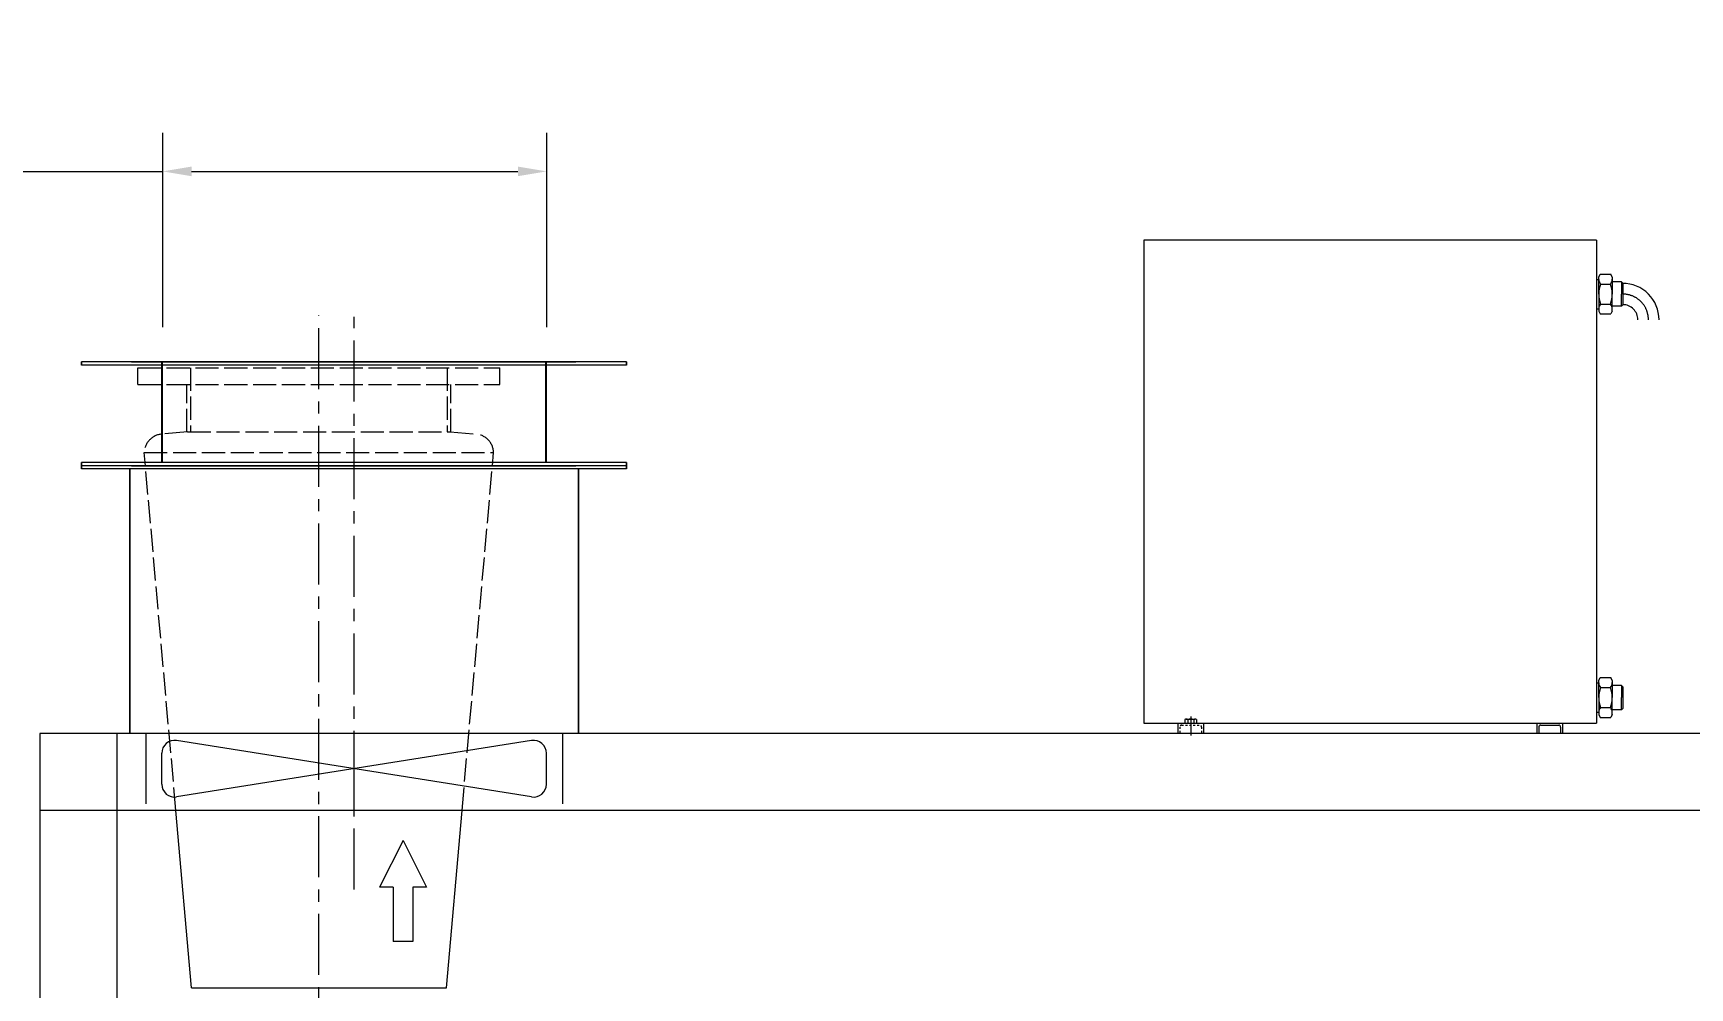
# Model space of a CAD drawing. Header units: inches. Extents: x 0 to 22015, y 0 to 16774.
# Drawn here: x 9972 to 12556, y 12252 to 13743 of the extents above; entities that cross this region are included whole.
import ezdxf

# ---------------------------------------------------------------- set-up
doc = ezdxf.new("R2010")
doc.units = ezdxf.units.IN
doc.header["$MEASUREMENT"] = 0
for name, pattern in [('ACAD_ISO02W100', [15, 12, -3]), ('CENTER', [50.8, 31.75, -6.35, 6.35, -6.35]), ('EB_DASH', [6, 3, -3])]:
    doc.linetypes.add(name, pattern=pattern)
doc.layers.get('Defpoints').update_dxf_attribs({"lineweight": 5})
for name, color, linetype, lineweight in [('CAXA0', 7, 'Continuous', 5), ('CAXA1', 5, 'CENTER', 5), ('CAXA2', 6, 'EB_DASH', 5)]:
    doc.layers.add(name, color=color, linetype=linetype, lineweight=lineweight)
doc.styles.add('Roman', font='arial.ttf')
doc.styles.get("Standard").update_dxf_attribs({"font": 'arial.ttf'})
doc.dimstyles.new('ISO-25', dxfattribs={"dimscale": 30, "dimtxt": 1.5, "dimasz": 1.5, "dimexe": 2, "dimexo": 2, "dimtad": 1, "dimtih": 1, "dimtoh": 1, "dimdec": 1, "dimlfac": 0.03937, "dimdsep": 46, "dimtxsty": 'Standard', "dimcen": 2.5, "dimclrd": 7, "dimclre": 7, "dimclrt": 7, "dimadec": 0, "dimazin": 0, "dimtfac": 1, "dimtdec": 1, "dimtmove": 0, "dimatfit": 3, "dimfxl": 1, "dimlwd": 5, "dimlwe": 5, "dimarcsym": 0})

# ---------------------------------------------------------------- blocks, each defined once
blk = doc.blocks.new('*D32')
at = {"color": 7, "linetype": 'Continuous', "lineweight": 5, "transparency": 16777216}
for p, q in [((10174.3, 13283.6), (10174.3, 13587)), ((10773.3, 13283.6), (10773.3, 13587)), ((9309.6, 13527), (10174.3, 13527)), ((10219.3, 13527), (10728.3, 13527))]:
    blk.add_line(p, q, dxfattribs=at)
at = {"color": 7, "transparency": 16777216}
for points in [[(10219.3, 13534.5), (10219.3, 13519.5), (10174.3, 13527)], [(10728.3, 13534.5), (10728.3, 13519.5), (10773.3, 13527)]]:
    blk.add_solid(points, dxfattribs=at)
at = {"layer": 'Defpoints', "color": 0, "transparency": 16777216}
for p in [(10773.3, 13527), (10174.3, 13223.6), (10773.3, 13223.6)]:
    blk.add_point(p, dxfattribs=at)
at = {"color": 7, "lineweight": 5, "transparency": 16777216, "insert": (9632.3, 13634.6), "char_height": 165, "attachment_point": 5, "style": 'Roman'}
blk.add_mtext('%%C23.6', dxfattribs=at)

msp = doc.modelspace()

# ---------------------------------------------------------------- linework, layer by layer
at = {"color": 7, "lineweight": 5}
for p, q in [((10125.82, 13229.58), (10818.82, 13229.58)), ((10172.32, 13228.58), (10172.32, 13072.58)), ((10173.32, 13229.58), (10173.32, 13072.58)), ((10771.32, 13229.58), (10771.32, 13072.58)), ((10772.32, 13229.58), (10772.32, 13072.58)), ((10771.32, 13130.58), (10772.32, 13130.58)), ((10771.32, 13124.58), (10772.32, 13124.58)), ((10771.32, 13124.58), (10771.32, 13072.58)), ((10772.32, 13124.58), (10772.32, 13072.58)), ((10125.82, 13067.58), (10818.82, 13067.58)), ((9982.82, 12649.58), (9982.82, 10549.58)), ((13182.82, 12649.58), (9982.82, 12649.58)), ((10102.82, 12649.58), (10102.82, 10549.58)), ((10819.82, 12649.58), (10125.82, 12649.58)), ((13182.82, 12529.58), (9982.82, 12529.58)), ((10219.38, 12252.42), (10194.87, 12529.58)), ((10616.78, 12252.42), (10641.2, 12529.58)), ((10219.38, 12252.42), (10616.78, 12252.42))]:
    msp.add_line(p, q, dxfattribs=at)
at = {"color": 7, "linetype": 'ACAD_ISO02W100', "lineweight": 5, "ltscale": 3}
for p, q in [((10135.32, 13194.42), (10135.32, 13220.42)), ((10135.32, 13220.42), (10700.32, 13220.42)), ((10217.82, 13220.42), (10217.82, 13120.42)), ((10617.82, 13220.42), (10617.82, 13120.42)), ((10700.32, 13194.42), (10700.32, 13220.42)), ((10135.32, 13194.42), (10700.32, 13194.42)), ((10211.82, 13120.42), (10211.82, 13194.42)), ((10623.82, 13120.42), (10623.82, 13194.42)), ((10213.19, 13120.42), (10172.8, 13116.89)), ((10213.19, 13120.42), (10622.75, 13120.42)), ((10622.75, 13120.42), (10663.1, 13116.89)), ((10145.45, 13088.42), (10690.45, 13088.42)), ((10194.87, 12529.58), (10145.45, 13088.42)), ((10641.2, 12529.58), (10690.45, 13088.42))]:
    msp.add_line(p, q, dxfattribs=at)
at = {"color": 7, "linetype": 'Continuous', "lineweight": 5, "ltscale": 15}
for p, q in [((10147.82, 12649.58), (10147.82, 12539.58)), ((10749.68, 12550.53), (10195.96, 12638.63)), ((10749.68, 12638.63), (10195.96, 12550.53)), ((10472.82, 12539.58), (10472.82, 12649.58)), ((10797.82, 12649.58), (10797.82, 12539.58)), ((10172.82, 12570.28), (10172.82, 12618.88)), ((10772.82, 12570.28), (10772.82, 12618.88)), ((10549.18, 12482.5), (10512.56, 12409.9)), ((10549.18, 12482.5), (10585.79, 12409.9)), ((10533.75, 12409.9), (10512.56, 12409.9)), ((10533.75, 12409.9), (10533.75, 12324.69)), ((10585.79, 12409.9), (10564.6, 12409.9)), ((10564.6, 12409.9), (10564.6, 12324.69)), ((10564.6, 12324.69), (10533.75, 12324.69))]:
    msp.add_line(p, q, dxfattribs=at)
at = {"color": 7, "linetype": 'ACAD_ISO02W100', "lineweight": 5, "ltscale": 3}
for centre, start, end in [((10175.42, 13087), 95, 177.29569), ((10660.48, 13087), 2.70431, 85)]:
    msp.add_arc(centre, 30, start, end, dxfattribs=at)
at = {"color": 7, "linetype": 'Continuous', "lineweight": 5, "ltscale": 15}
for centre, start, end in [((10192.82, 12618.88), 80.95922, 180), ((10752.82, 12618.88), 0, 99.04078), ((10192.82, 12570.28), 180, 279.04078), ((10752.82, 12570.28), 260.95922, 0)]:
    msp.add_arc(centre, 20, start, end, dxfattribs=at)
at = {"layer": 'CAXA0', "color": 7, "linetype": 'Continuous', "lineweight": 5}
for p, q in [((11704.82, 13419.87), (11704.82, 12665.55)), ((12410.82, 13419.87), (11704.82, 13419.87)), ((12410.82, 13419.87), (12410.82, 12665.55)), ((12414.32, 13362.06), (12416.5, 13366.73)), ((12414.32, 13335.55), (12414.32, 13362.06)), ((12416.5, 13366.73), (12433.14, 13366.73)), ((12435.32, 13362.06), (12433.14, 13366.73)), ((12435.32, 13362.06), (12435.32, 13335.55)), ((12410.82, 13358.45), (12414.38, 13358.45)), ((12414.32, 13335.55), (12414.32, 13309.05)), ((12417.08, 13351.14), (12432.62, 13351.14)), ((12449.82, 13354.55), (12435.32, 13354.55)), ((12435.32, 13309.05), (12435.32, 13335.55)), ((12451.82, 13352.55), (12449.82, 13354.55)), ((12449.82, 13354.55), (12449.82, 13335.55)), ((12451.82, 13352.55), (12449.82, 13354.55)), ((12449.82, 13316.55), (12449.82, 13335.55)), ((12451.82, 13352.55), (12451.82, 13318.55)), ((12410.82, 13312.65), (12414.38, 13312.65)), ((12417.08, 13319.97), (12432.62, 13319.97)), ((12449.82, 13316.55), (12435.32, 13316.55)), ((12451.82, 13318.55), (12449.82, 13316.55)), ((12414.32, 13309.05), (12416.5, 13304.38)), ((12416.5, 13304.38), (12433.14, 13304.38)), ((12435.32, 13309.05), (12433.14, 13304.38)), ((10897.82, 13229.58), (10047.82, 13229.58)), ((10047.82, 13224.58), (10047.82, 13229.58)), ((10047.82, 13229.58), (10047.82, 13224.58)), ((10897.82, 13224.58), (10047.82, 13224.58)), ((10897.82, 13224.58), (10897.82, 13229.58)), ((10897.82, 13229.58), (10897.82, 13224.58)), ((10897.82, 13072.58), (10047.82, 13072.58)), ((10047.82, 13067.58), (10047.82, 13072.58)), ((10047.82, 13072.58), (10047.82, 13067.58)), ((10897.82, 13067.58), (10047.82, 13067.58)), ((10047.82, 13062.58), (10047.82, 13067.58)), ((10047.82, 13067.58), (10047.82, 13062.58)), ((10897.82, 13062.58), (10047.82, 13062.58)), ((10122.82, 12649.58), (10122.82, 13062.58)), ((10122.82, 13062.58), (10122.82, 12649.58)), ((10822.82, 12649.58), (10822.82, 13062.58)), ((10822.82, 13062.58), (10822.82, 12649.58)), ((10897.82, 13067.58), (10897.82, 13072.58)), ((10897.82, 13072.58), (10897.82, 13067.58)), ((10897.82, 13062.58), (10897.82, 13067.58)), ((10897.82, 13067.58), (10897.82, 13062.58)), ((12410.82, 12728.45), (12414.38, 12728.45)), ((12414.32, 12732.06), (12416.5, 12736.73)), ((12414.32, 12705.55), (12414.32, 12732.06)), ((12416.5, 12736.73), (12433.14, 12736.73)), ((12417.08, 12721.14), (12432.62, 12721.14)), ((12435.32, 12732.06), (12433.14, 12736.73)), ((12435.32, 12732.06), (12435.32, 12705.55)), ((12449.82, 12724.55), (12435.32, 12724.55)), ((12451.82, 12722.58), (12449.82, 12724.58)), ((12449.82, 12724.58), (12449.82, 12705.58)), ((12451.82, 12722.58), (12449.82, 12724.58)), ((12451.82, 12722.58), (12451.82, 12688.58)), ((12414.32, 12705.55), (12414.32, 12679.05)), ((12417.08, 12689.97), (12432.62, 12689.97)), ((12435.32, 12679.05), (12435.32, 12705.55)), ((12449.82, 12686.58), (12449.82, 12705.58)), ((11704.82, 12665.55), (12410.82, 12665.55)), ((11757.82, 12665.55), (11757.82, 12649.55)), ((11768.58, 12671.23), (11768.58, 12665.55)), ((11770.89, 12671.95), (11784.75, 12671.95)), ((11773.2, 12671.23), (11773.2, 12665.55)), ((11782.44, 12671.23), (11782.44, 12665.55)), ((11787.06, 12671.23), (11787.06, 12665.55)), ((11797.82, 12665.55), (11797.82, 12649.55)), ((12317.82, 12665.58), (12317.82, 12649.58)), ((12357.82, 12665.58), (12357.82, 12649.58)), ((12410.82, 12682.65), (12414.38, 12682.65)), ((12414.32, 12679.05), (12416.5, 12674.38)), ((12416.5, 12674.38), (12433.14, 12674.38)), ((12435.32, 12679.05), (12433.14, 12674.38)), ((12449.82, 12686.55), (12435.32, 12686.55)), ((12451.82, 12688.58), (12449.82, 12686.58)), ((12360.32, 12649.58), (12315.32, 12649.58)), ((12320.82, 12659.58), (12320.82, 12649.58)), ((12323.82, 12662.58), (12351.82, 12662.58)), ((12354.82, 12659.58), (12354.82, 12649.58))]:
    msp.add_line(p, q, dxfattribs=at)
for centre, radius, start, end in [((12460.73, 13335.55), 46.35, 160.34783, 180), ((12460.73, 13335.56), 46.35, 180.00225, 199.65441), ((12426.98, 13358.94), 12.6, 182.19467, 218.2078), ((12422.71, 13358.94), 12.6, 321.7922, 0), ((12388.97, 13335.55), 46.35, 0.00225, 19.65441), ((12388.97, 13335.56), 46.35, 340.34783, 0), ((12451.55, 13295.42), 56.76, 0, 90.0005), ((12426.98, 13312.17), 12.6, 141.7922, 177.80533), ((12422.71, 13312.17), 12.6, 0, 38.2078), ((12451.82, 13295.42), 23.5, 0, 90.00122), ((12460.73, 12705.55), 46.35, 160.34783, 180), ((12426.98, 12728.94), 12.6, 182.19467, 218.2078), ((12422.71, 12728.94), 12.6, 321.7922, 0), ((12388.97, 12705.55), 46.35, 0.00225, 19.65441), ((12460.73, 12705.56), 46.35, 180.00225, 199.65441), ((12426.98, 12682.17), 12.6, 141.7922, 177.80533), ((12388.97, 12705.56), 46.35, 340.34783, 0), ((12422.71, 12682.17), 12.6, 0, 38.2078), ((11770.89, 12667.93), 4.02, 54.96996, 125.03004), ((11777.82, 12656.95), 15, 72.06607, 107.93393), ((11784.75, 12667.93), 4.02, 54.96996, 125.03004), ((12323.82, 12659.58), 3, 90, 180), ((12351.82, 12659.58), 3, 0, 90)]:
    msp.add_arc(centre, radius, start, end, dxfattribs=at)
at = {"layer": 'CAXA1', "linetype": 'CENTER', "lineweight": 5, "ltscale": 3}
for p, q in [((10417.82, 11053.4), (10417.82, 13302.06)), ((10472.82, 12405.8), (10472.82, 13299.75)), ((11777.82, 12675.82), (11777.82, 12646.55))]:
    msp.add_line(p, q, dxfattribs=at)
msp.add_arc((12451.82, 13295.42), 40, 0, 90.60226, dxfattribs=at)
at = {"layer": 'CAXA2', "color": 7, "linetype": 'EB_DASH', "lineweight": 5}
for p, q in [((11760.82, 12659.55), (11760.82, 12649.55)), ((11763.82, 12662.55), (11791.82, 12662.55)), ((11794.82, 12659.55), (11794.82, 12649.55))]:
    msp.add_line(p, q, dxfattribs=at)
for centre, start, end in [((11763.82, 12659.55), 90, 180), ((11791.82, 12659.55), 0, 90)]:
    msp.add_arc(centre, 3, start, end, dxfattribs=at)

# ---------------------------------------------------------------- dimensions: what is measured, and where the dimension line sits
at = {"color": 7, "lineweight": 5}
dim = msp.add_linear_dim(base=(10773.32, 13526.96), p1=(10174.32, 13223.58), p2=(10773.32, 13223.58), text='%%C23.6', dimstyle='ISO-25', override={"dimtxt": 5.5, "dimpost": '\\X', "dimtxsty": 'Roman', "dimtmove": 1}, dxfattribs=at)
dim.commit()
dim.dimension.update_dxf_attribs({"geometry": '*D32', "text_midpoint": (9632.35, 13526.96), "dimtype": 160})

doc.saveas('drawing.dxf')
